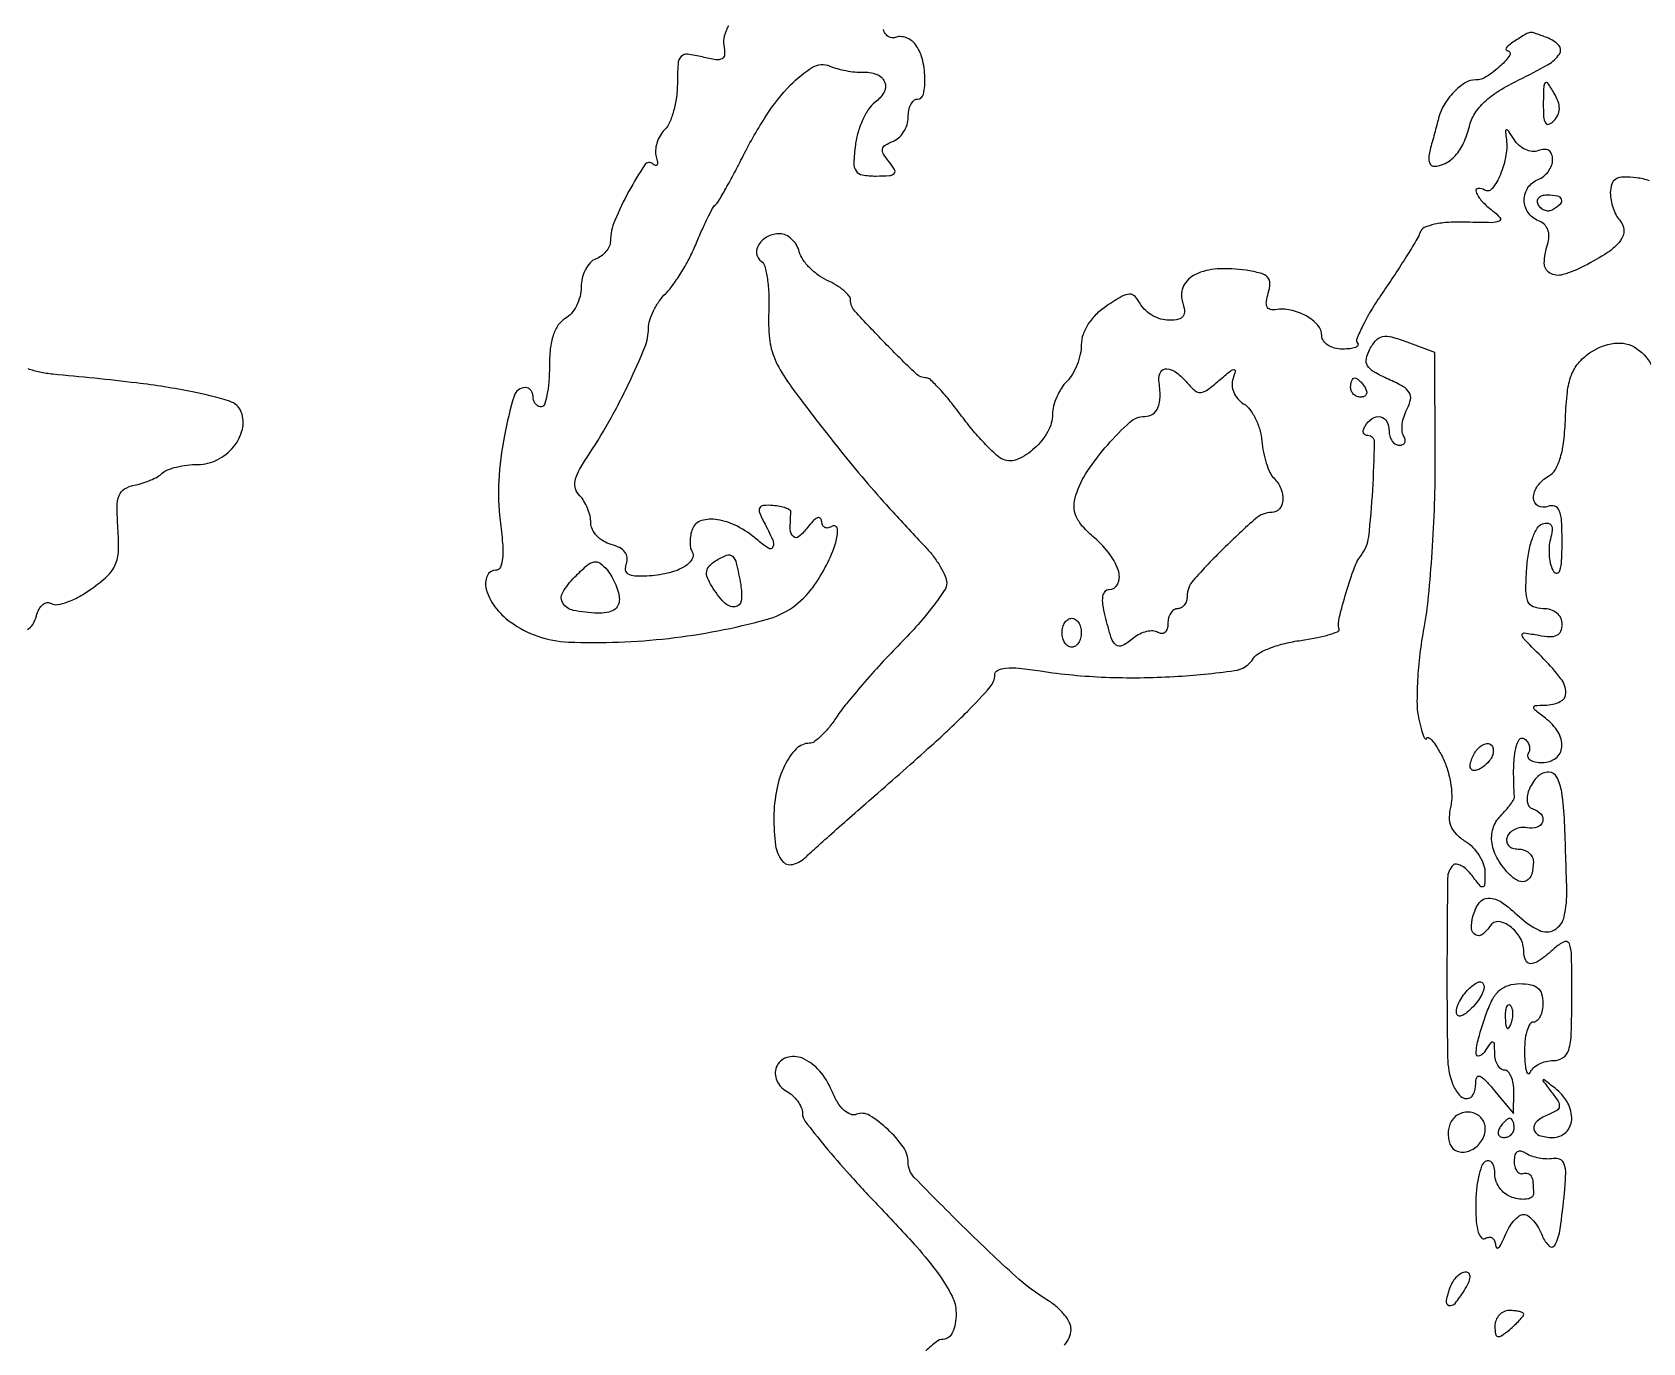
# Model space of a CAD drawing. Extents: x 0 to 4160, y 0 to 3120.
# Drawn here: x 3593.9 to 3761.4, y 1671.6 to 1808 of the extents above; entities that cross this region are included whole.
import ezdxf

# ---------------------------------------------------------------- set-up
doc = ezdxf.new("R2010")
doc.units = 0

msp = doc.modelspace()

# ---------------------------------------------------------------- linework, layer by layer
for points in [[(4159.499279, 606.274193, 0.000001), (4159.667734, 974.478125, 0.000057), (4159.806661, 1380.08378, 0.000034), (4159.883999, 1862.25), (4160, 3120), (3296.563358, 3120), (2433.126717, 3120)], [(757.647081, 3119.740147, 0.000002), (520.492565, 3119.487217, 0.4139)], [(1964.75, 0.149832, 0.000016), (2717.930904, 0.232101, 0.000028), (3351.473438, 0.357111)], [(3666.318015, 1808.624225, 0.060902), (3665.868208, 1807.546573, 0.117147), (3665.830504, 1806.616748, -0.052879), (3665.914843, 1805.650264, -0.26819), (3665.646329, 1805.205009, -0.168204), (3665.00564, 1805.094504, -0.020856), (3663.598986, 1805.3858, 0.031957), (3662.064491, 1805.668224, 0.239397), (3661.391161, 1805.421043, 0.173067), (3661.06593, 1804.665066, 0.015886), (3661, 1802.590481, -0.034576), (3660.901861, 1801.17301, -0.033339), (3660.609208, 1799.764804, -0.035179), (3660.181268, 1798.562258, -0.093567), (3659.669643, 1797.8125, 0.066289), (3659.195616, 1797.192834, 0.055999), (3658.867336, 1796.434933, 0.058304), (3658.725984, 1795.659864, 0.092158), (3658.806548, 1794.991071, -0.031393), (3658.936837, 1794.460766, -0.159124), (3658.895669, 1794.163148, -0.387657), (3658.727299, 1794.096269, -0.097836), (3658.453784, 1794.266454, 0.462801), (3657.622574, 1794.170228, 0.021608), (3655.958168, 1791.427505, 0.027316), (3654.493189, 1788.376155, 0.091886), (3654.033931, 1786.218615, -0.101742), (3653.909584, 1785.685768, -0.064682), (3653.569342, 1785.144554, -0.061121), (3653.076044, 1784.677298, -0.067551), (3652.5, 1784.361626, 0.117691), (3651.926023, 1783.968347, 0.065364), (3651.440625, 1783.266756, 0.059529), (3651.111722, 1782.381637, 0.059285), (3651, 1781.442701, -0.063403), (3650.877137, 1780.477698, -0.05383), (3650.514183, 1779.515854, -0.056226), (3649.979167, 1778.700531, -0.092143), (3649.346154, 1778.173841, 0.11513), (3648.615517, 1777.507432, 0.071517), (3648.098666, 1776.462387, 0.053309), (3647.790228, 1775.015197, 0.025873), (3647.692308, 1773.124151, -0.019322), (3647.631197, 1771.543349, -0.031281), (3647.44375, 1770.211469, -0.03273), (3647.175728, 1769.234679, -0.319655), (3646.846154, 1769, -0.117434), (3646.523407, 1769.076863, -0.100573), (3646.248558, 1769.29375, -0.092768), (3646.064034, 1769.618092, -0.083253), (3646, 1770, 0.076627), (3645.941105, 1770.382042, 0.089629), (3645.77038, 1770.70625, 0.10076), (3645.516423, 1770.922984, 0.127088), (3645.218315, 1771, 0.330851), (3644.022712, 1770.111623, 0.02588), (3643.015442, 1766.01311, 0.032107), (3642.424072, 1761.308696, 0.048223), (3642.570849, 1757.177449, -0.012617), (3642.824161, 1754.811333, -0.041671), (3642.821225, 1753.244533, -0.076669), (3642.594743, 1752.311803, -0.303744), (3642.128831, 1752, 0.30022), (3641.21845, 1751.399222, 0.17018), (3641.12639, 1750.027928, 0.09444), (3642.029027, 1748.198804, 0.073721), (3643.612146, 1746.642427, 0.148367), (3649.673929, 1744.531385, 0.038676), (3660.097305, 1744.914921, 0.037977), (3670.246305, 1746.866869, 0.172923), (3675.105263, 1750.251218, 0.036048), (3676.49822, 1752.533997, 0.042235), (3677.465612, 1754.878082, 0.094201), (3677.635235, 1756.295122, 0.56451), (3677.107134, 1756.566212, -0.089781), (3676.684486, 1756.400095, -0.168552), (3676.325221, 1756.450194, -0.176787), (3676.085541, 1756.708342, -0.09992), (3676, 1757.132113, 0.234646), (3675.859864, 1757.414284, 0.27912), (3675.568717, 1757.444822, 0.092228), (3675.097781, 1757.105896, 0.028879), (3674.531803, 1756.44113, -0.053031), (3673.64046, 1755.491072, -0.38245), (3673.063958, 1755.502179, -0.205667), (3672.739369, 1756.23833, -0.025032), (3672.812382, 1758.042408, 0.283132), (3672.703582, 1758.26128, 0.051909), (3672.279384, 1758.468252, 0.042209), (3671.665874, 1758.6353, 0.026577), (3670.928799, 1758.73041, 0.034988), (3669.940161, 1758.735589, 0.258452), (3669.557435, 1758.48998, 0.223146), (3669.530472, 1758.003075, 0.026911), (3669.997997, 1757.003743, -0.01594), (3670.909509, 1755.161747, -0.20832), (3670.922092, 1754.416205, -0.47128), (3670.470215, 1754.278357, -0.03213), (3669.25, 1755.203984, 0.058455), (3667.242712, 1756.566745, 0.079502), (3665.168884, 1757.256246, 0.11132), (3663.495182, 1757.156682, 0.234999), (3662.561338, 1756.29925, 0.044598), (3662.382516, 1755.670925, 0.041858), (3662.31293, 1755.007244, 0.04467), (3662.354116, 1754.406762, 0.099278), (3662.513068, 1753.978856, -0.289572), (3662.504383, 1753.123412, -0.123627), (3661.631648, 1752.308886, -0.072195), (3659.971081, 1751.68239, -0.040394), (3657.82779, 1751.389349, -0.027082), (3656.575361, 1751.388113, -0.1241), (3655.8863, 1751.601341, -0.236337), (3655.618771, 1752.028435, -0.115979), (3655.70767, 1752.680584, 0.122523), (3655.786133, 1753.317485, 0.137794), (3655.549165, 1753.885688, 0.107077), (3654.986793, 1754.348394, 0.054894), (3654.129881, 1754.676286, -0.069468), (3653.315768, 1755.015214, -0.069477), (3652.625652, 1755.56414, -0.075544), (3652.159882, 1756.231515, -0.115136), (3652, 1756.916631, 0.057501), (3651.915924, 1757.645287, 0.038911), (3651.662583, 1758.442927, 0.03909), (3651.291282, 1759.18588, 0.061025), (3650.851347, 1759.748653, -0.116806), (3650.416595, 1760.453253, -0.126247), (3650.360956, 1761.257009, -0.078692), (3650.721362, 1762.278746, -0.02347), (3651.578503, 1763.698653, 0.01937), (3653.872398, 1767.429186, 0.016935), (3655.982204, 1771.494652, 0.014695), (3657.613722, 1775.193242, 0.096815), (3658, 1777.169478, -0.076754), (3658.128227, 1777.999871, -0.038287), (3658.526662, 1778.988947, -0.036859), (3659.106742, 1779.971831, -0.044666), (3659.792893, 1780.792893, 0.04164), (3660.579492, 1781.722681, 0.018123), (3661.470472, 1783.074649, 0.017786), (3662.318674, 1784.587896, 0.022617), (3662.986119, 1786.042893, -0.008425), (3663.564061, 1787.403367, -0.01087), (3664.142619, 1788.63135, -0.008802), (3664.663881, 1789.633477, -0.088658), (3664.956716, 1790, 0.079374), (3665.277533, 1790.386706, 0.004746), (3666.038796, 1791.702112, 0.007031), (3666.912202, 1793.296781, 0.005126), (3667.839598, 1795.092298, -0.027169), (3670.266349, 1799.322498, -0.048127), (3672.765698, 1802.468564, -0.064574), (3675.064375, 1804.305877, -0.241467), (3676.853019, 1804.433941, 0.033525), (3677.609368, 1804.170332, 0.020905), (3678.524478, 1803.959407, 0.020951), (3679.448318, 1803.826544, 0.035342), (3680.23031, 1803.802852, -0.095692), (3681.72382, 1803.576462, -0.210437), (3682.547016, 1802.800203, -0.229751), (3682.491475, 1801.727896, -0.109436), (3681.556629, 1800.665066, 0.08818), (3680.89665, 1799.975559, 0.038523), (3680.275665, 1798.866967, 0.03657), (3679.781824, 1797.556921, 0.040396), (3679.503999, 1796.231601, 0.020593), (3679.344926, 1794.358171, 0.159841), (3679.578899, 1793.524047, 0.209474), (3680.226035, 1793.111672, 0.038612), (3681.669953, 1793, 0.01613), (3683.068325, 1793.045124, 0.195763), (3683.541927, 1793.274573, 0.330102), (3683.581059, 1793.683831, 0.037611), (3683.009821, 1794.488167, -0.034203), (3682.432755, 1795.289103, -0.1854), (3682.333767, 1795.805677, -0.213606), (3682.609902, 1796.210867, -0.046359), (3683.387376, 1796.595156, 0.092029), (3684.0039, 1796.973105, 0.066741), (3684.526292, 1797.588271, 0.065116), (3684.879444, 1798.337069, 0.077817), (3685, 1799.106989, -0.047572), (3685.069088, 1799.831482, -0.067562), (3685.275494, 1800.443928, -0.087728), (3685.579673, 1800.856773, -0.192527), (3685.937851, 1801, 0.354935), (3686.587235, 1801.527422, 0.059957), (3686.736146, 1803.23934, 0.054187), (3686.453965, 1805.223447, 0.099253), (3685.749967, 1806.690559, 0.078045), (3685.316522, 1807.110658, 0.070776), (3684.760939, 1807.394746, 0.07386), (3684.172097, 1807.504274, 0.101057), (3683.641545, 1807.415942, -0.166645), (3683.161609, 1807.398584, -0.141944), (3682.734803, 1807.675844, -0.101836), (3682.422619, 1808.234327, -0.057954)], [(3762.071299, 1792.499028, 0.058718), (3760.731595, 1792.816422, 0.031259), (3759.368458, 1792.888499, 0.127296), (3758.573503, 1792.674553, 0.184441), (3758.145955, 1792.156402, 0.081455), (3758, 1791.266422, 0.044899), (3758.070628, 1790.4815, 0.036918), (3758.281518, 1789.666744, 0.038327), (3758.590759, 1788.942799, 0.076418), (3758.958359, 1788.441641, -0.19146), (3759.406738, 1787.401645, -0.171455), (3759.045698, 1786.278011, -0.085932), (3757.710034, 1785.036575, -0.026), (3755.306751, 1783.643199, -0.045433), (3753.069137, 1782.742644, -0.208221), (3751.710426, 1782.904755, -0.273328), (3751.136637, 1783.935757, -0.070506), (3751.465254, 1785.890524, 0.065549), (3751.612204, 1786.714816, 0.102591), (3751.498579, 1787.423606, 0.11438), (3751.12773, 1787.976051, 0.096656), (3750.529801, 1788.350191, -0.151119), (3749.457728, 1789.193239, -0.150497), (3749.046653, 1790.495785, -0.151584), (3749.440497, 1791.796908, -0.153587), (3750.5, 1792.638374, 0.079495), (3751.073416, 1792.970557, 0.065415), (3751.559375, 1793.485519, 0.066638), (3751.887944, 1794.097527, 0.09015), (3752, 1794.713978, 0.090227), (3751.895959, 1795.285831, 0.162833), (3751.59865, 1795.651412, 0.1548), (3751.128611, 1795.775464, 0.079487), (3750.526447, 1795.648522, -0.116597), (3749.884147, 1795.561765, -0.081985), (3749.176918, 1795.751031, -0.075325), (3748.513951, 1796.181097, -0.073463), (3748.001549, 1796.791533, 0.008394), (3747.459787, 1797.639678, 0.18704), (3747.225673, 1797.805323, 0.508074), (3747.097577, 1797.698691, 0.020668), (3747.171152, 1797, -0.079927), (3747.146832, 1795.167177, -0.054383), (3746.566498, 1793.159899, -0.065221), (3745.725538, 1791.692347, -0.386069), (3744.928004, 1791.544496, 0.162478), (3744.251255, 1791.703976, 0.496897), (3744.040251, 1791.365742, 0.095758), (3744.641839, 1790.396511, 0.043655), (3745.75, 1789.390503, -0.04992), (3746.518431, 1788.67518, -0.506864), (3746.438575, 1788.312681, -0.106577), (3745.644875, 1788.149004, -0.005698), (3743.057163, 1788.201751, 0.022073), (3741.225078, 1788.179103, 0.039194), (3739.730017, 1787.976267, 0.048557), (3738.656906, 1787.632244, 0.213606), (3738.218053, 1787.154158, -0.05254), (3737.895614, 1786.444993, -0.005523), (3736.953302, 1784.882785, -0.006789), (3735.781878, 1783.04465, -0.005395), (3734.468988, 1781.091236, 0.013415), (3733.227869, 1779.179069, 0.021208), (3732.279847, 1777.470136, 0.016618), (3731.634798, 1776.066734, 0.304686), (3731.724765, 1775.608568, -0.341297), (3731.754071, 1775.380143, -0.168629), (3731.518108, 1775.178767, -0.066628), (3730.957807, 1775.042066, -0.026567), (3730.166667, 1775, -0.062436), (3729.338217, 1775.103854, -0.080667), (3728.636458, 1775.409197, -0.098047), (3728.166807, 1775.861748, -0.153301), (3728, 1776.393011, 0.184807), (3727.584637, 1777.478404, 0.08285), (3726.372595, 1778.447544, 0.074609), (3724.756592, 1779.056232, 0.094157), (3723.162308, 1779.093745, -0.114073), (3722.621847, 1779.127801, -0.224972), (3722.309112, 1779.40918, -0.137987), (3722.241712, 1779.962054, -0.038619), (3722.442276, 1780.818128, 0.069474), (3722.613421, 1781.823545, 0.202859), (3722.363903, 1782.466091, 0.137474), (3721.635351, 1782.889905, 0.026983), (3720.135901, 1783.193362, 0.049292), (3717.139862, 1783.334953, 0.099404), (3714.858193, 1782.753716, 0.161696), (3713.634955, 1781.571819, 0.199927), (3713.497928, 1780.006529, -0.044093), (3713.720627, 1779.006895, -0.185541), (3713.57952, 1778.419708, -0.195155), (3713.088252, 1778.096028, -0.049319), (3712.117078, 1778, -0.071205), (3711.278124, 1778.120085, -0.055339), (3710.426149, 1778.47519, -0.056335), (3709.6897, 1778.998752, -0.082692), (3709.194089, 1779.617666, 0.055209), (3708.587698, 1780.466144, 0.221617), (3708.016263, 1780.710303, 0.124055), (3707.240177, 1780.487776, 0.013489), (3705.644398, 1779.502657, 0.048373), (3704.565944, 1778.636405, 0.054692), (3703.72298, 1777.611166, 0.059704), (3703.182668, 1776.519511, 0.085289), (3703, 1775.456419, -0.055063), (3702.890008, 1774.460664, -0.038699), (3702.559375, 1773.381841, -0.039129), (3702.074616, 1772.385861, -0.06364), (3701.5, 1771.642857, 0.05437), (3700.925736, 1770.927998, 0.038624), (3700.440625, 1770.020528, 0.039126), (3700.109085, 1769.069692, 0.064411), (3700, 1768.226416, -0.130126), (3699.524211, 1766.42919, -0.076992), (3698.135726, 1764.681207, -0.082344), (3696.395469, 1763.537262, -0.202142), (3694.894618, 1763.509803, -0.090636), (3694.179933, 1763.959263, -0.016102), (3693.045507, 1765.068945, -0.01695), (3691.786744, 1766.474594, -0.014559), (3690.558173, 1768.033913, 0.01074), (3689.379602, 1769.553498, 0.015692), (3688.272481, 1770.834962, 0.011086), (3687.311777, 1771.833498, 0.198168), (3686.908173, 1772, -0.194325), (3685.776495, 1772.457086, -0.007743), (3682.561764, 1775.657817, -0.007907), (3679.453791, 1778.95227, -0.18726), (3679, 1780.121439, 0.178545), (3678.842268, 1780.549073, 0.041795), (3678.290522, 1781.095465, 0.037952), (3677.509399, 1781.654428, 0.029438), (3676.584754, 1782.143337, -0.050162), (3675.624324, 1782.703191, -0.04244), (3674.734716, 1783.472229, -0.044388), (3674.040846, 1784.322571, -0.085185), (3673.678374, 1785.121898, 0.07177), (3673.375666, 1785.839724, 0.070323), (3672.88072, 1786.448308, 0.075728), (3672.27595, 1786.858892, 0.111778), (3671.652637, 1787, 0.116031), (3670.403676, 1786.706208, 0.129714), (3669.47612, 1785.892604, 0.179171), (3669.239989, 1784.920032, 0.223029), (3669.725028, 1784.138197, -0.187285), (3670.095102, 1783.624038, -0.026855), (3670.357306, 1782.329812, -0.027443), (3670.507029, 1780.694819, -0.020291), (3670.499526, 1778.878186, 0.036306), (3670.577156, 1776.093886, 0.075738), (3671.116078, 1773.997661, 0.053464), (3672.382405, 1771.731952, 0.011033), (3675.111485, 1768.055392, 0.003809), (3678.281285, 1764.03984, 0.008105), (3680.806517, 1760.993, 0.008286), (3683.393896, 1758.071605, 0.00417), (3686.75, 1754.467272, -0.026855), (3687.611145, 1753.453954, -0.028631), (3688.339063, 1752.374862, -0.029822), (3688.851813, 1751.381678, -0.104617), (3689, 1750.681195, -0.149097), (3688.755801, 1749.880474, -0.015148), (3687.583883, 1748.246954, -0.01789), (3686.025533, 1746.352611, -0.013337), (3684.179177, 1744.374016, 0.008226), (3682.201944, 1742.298121, 0.007679), (3680.247429, 1740.110814, 0.007677), (3678.571393, 1738.115044, 0.025792), (3677.564167, 1736.738276, -0.024258), (3676.802111, 1735.689898, -0.030724), (3675.996003, 1734.804369, -0.031783), (3675.253334, 1734.16945, -0.162353), (3674.745233, 1734, 0.201358), (3673.360255, 1733.418677, 0.081725), (3672.160106, 1731.712102, 0.063871), (3671.326856, 1729.216496, 0.046807), (3671.031803, 1726.309017, 0.033759), (3671.207624, 1723.37746, 0.139364), (3671.89955, 1721.760505, 0.295087), (3672.988541, 1721.404906, 0.128233), (3674.374505, 1722.186242, -0.009135), (3675.211208, 1722.965935, -0.001203), (3677.01991, 1724.582834, -0.001397), (3679.175006, 1726.489323, -0.00117), (3681.471527, 1728.5, 0.004024), (3687.426906, 1733.774458, 0.013964), (3691.152925, 1737.321608, 0.015396), (3693.531323, 1739.868146, 0.182094), (3694, 1741.112386, -0.286515), (3694.294444, 1741.584042, -0.092198), (3695.124785, 1741.814527, -0.046668), (3696.553747, 1741.805407, -0.013415), (3698.75, 1741.526136, 0.028615), (3705.507771, 1740.874751, 0.024521), (3712.656214, 1740.947324, 0.018663), (3718.919761, 1741.553682, 0.22451), (3720.900257, 1742.838612, -0.132214), (3721.477973, 1743.38149, -0.032253), (3722.678375, 1743.92757, -0.030817), (3724.184021, 1744.394698, -0.026478), (3725.813869, 1744.70186, 0.014417), (3727.377832, 1744.957726, 0.023974), (3728.675138, 1745.273735, 0.020925), (3729.644241, 1745.60429, 0.363149), (3729.793951, 1745.876034, -0.109303), (3729.823226, 1747.065194, -0.012168), (3730.542665, 1749.698614, -0.013791), (3731.396109, 1752.286071, -0.079136), (3732.09147, 1753.546533, 0.13769), (3732.876466, 1755.46492, 0.014496), (3733.295515, 1760.339289, 0.010015), (3733.478204, 1765.309559, 0.419116), (3732.799204, 1766, -0.132755), (3732.500637, 1766.080695, -0.190282), (3732.332952, 1766.29375, -0.143219), (3732.330939, 1766.617247, -0.068932), (3732.5, 1767, -0.106457), (3733.253571, 1767.783876, -0.200209), (3734.100276, 1767.953572, -0.222397), (3734.752589, 1767.47288, -0.125162), (3735, 1766.5, 0.06887), (3735.079345, 1765.926682, 0.085131), (3735.311086, 1765.440625, 0.099915), (3735.655173, 1765.115626, 0.140337), (3736.059017, 1765, 0.105925), (3736.415311, 1765.076338, 0.180623), (3736.629152, 1765.287679, 0.163654), (3736.664049, 1765.605238, 0.084852), (3736.512773, 1765.979333, -0.120841), (3736.349431, 1766.483938, -0.050594), (3736.36997, 1767.202886, -0.046093), (3736.55065, 1768.004152, -0.044402), (3736.876578, 1768.769384, 0.073845), (3737.228745, 1769.752499, 0.191531), (3737.095001, 1770.479525, 0.124521), (3736.426017, 1771.118713, 0.02454), (3734.930644, 1771.870406, -0.024282), (3733.424554, 1772.626514, -0.126526), (3732.760181, 1773.265011, -0.192827), (3732.632883, 1773.995364, -0.070864), (3732.998417, 1774.997041, -0.060008), (3733.641676, 1775.914921, -0.16286), (3734.323562, 1776.302421, -0.115784), (3735.257044, 1776.268185, -0.023435), (3736.845157, 1775.752345), (3739.709123, 1774.671319), (3739.761112, 1763.607807, -0.009595), (3739.692803, 1758.893988, -0.00794), (3739.444025, 1753.87832, -0.008033), (3739.068851, 1749.285524, -0.021263), (3738.608662, 1746.022147, 0.016228), (3738.197572, 1743.305051, 0.015661), (3737.957652, 1740.534631, 0.015792), (3737.900099, 1738.084335, 0.053719), (3738.083797, 1736.5, 0.010225), (3738.35405, 1735.410822, 0.029656), (3738.60031, 1734.675, 0.132706), (3738.769335, 1734.450859, 0.581815), (3738.887846, 1734.5, -0.491104), (3739.072946, 1734.609437, -0.119439), (3739.412664, 1734.368537, -0.042258), (3739.918853, 1733.676848, -0.016641), (3740.499666, 1732.648212, -0.043015), (3741.025917, 1731.385097, -0.034144), (3741.378146, 1729.949007, -0.035212), (3741.519862, 1728.562618, -0.069455), (3741.401625, 1727.464066, 0.057217), (3741.248156, 1726.304576, 0.102813), (3741.426437, 1725.365542, 0.101213), (3741.96701, 1724.565587, 0.054188), (3742.90812, 1723.825307, -0.06234), (3743.705914, 1723.176504, -0.051944), (3744.376168, 1722.312385, -0.054051), (3744.826753, 1721.374635, -0.089173), (3744.968197, 1720.509453, -0.010013), (3744.923793, 1719.271414, -0.340796), (3744.743268, 1719.062563, -0.279741), (3744.45838, 1719.164758, -0.007843), (3743.61932, 1720.234456, 0.040241), (3743.067374, 1720.851334, 0.064411), (3742.497869, 1721.268149, 0.090823), (3741.999956, 1721.434267, 0.235796), (3741.651123, 1721.31779, 0.195835), (3741.080135, 1719.96207, 0.002476), (3741.014488, 1710.439402, 0.004437), (3741.077732, 1701.317414, 0.087875), (3741.606989, 1698.581787, 0.080615), (3742.277485, 1697.430289, 0.227492), (3743.099896, 1697.047871, 0.291449), (3743.755773, 1697.476928, 0.106476), (3744, 1698.610784, -0.092216), (3744.11589, 1699.233808, -0.413188), (3744.421647, 1699.370104, -0.115769), (3744.965835, 1699.001918, -0.012716), (3745.966731, 1697.860784), (3747.933461, 1695.5), (3747.966731, 1697.75, 0.042534), (3747.906131, 1698.61142, 0.062722), (3747.696477, 1699.339062, 0.082926), (3747.379784, 1699.831755, 0.211585), (3747, 1700, -0.169824), (3746.617251, 1700.13386, -0.09332), (3746.289252, 1700.514062, -0.074289), (3746.064679, 1701.080571, -0.055145), (3745.984687, 1701.75, 0.011938), (3745.952739, 1702.728916, 0.327416), (3745.798096, 1702.916542, 0.309569), (3745.563444, 1702.830411, 0.011213), (3745, 1702, -0.149949), (3744.390316, 1701.487114, -0.54562), (3744.053622, 1701.7161, -0.062625), (3744.294167, 1703.302491, -0.014966), (3745.097825, 1705.850777, -0.035972), (3745.749644, 1707.361452, -0.089953), (3746.482264, 1708.308, -0.110564), (3747.398597, 1708.82352, -0.073186), (3748.597825, 1709, -0.048886), (3749.719215, 1708.890097, -0.125377), (3750.449728, 1708.541855, -0.145372), (3750.860607, 1707.925244, -0.074905), (3751, 1707, -0.048028), (3750.926307, 1706.234582, -0.068025), (3750.70625, 1705.5875, -0.088204), (3750.381882, 1705.151477, -0.191087), (3750, 1705, 0.271579), (3749.62058, 1704.777505, 0.058543), (3749.316941, 1704.045312, 0.046006), (3749.121289, 1702.995253, 0.029146), (3749.078947, 1701.75, 0.014897), (3749.142435, 1700.577168, 0.050023), (3749.282867, 1699.821875, 0.273033), (3749.467986, 1699.648055, 0.367332), (3749.662281, 1699.75, -0.113869), (3749.996792, 1700.228318, -0.064373), (3750.581524, 1700.632812, -0.059088), (3751.312853, 1700.90689, -0.060204), (3752.083333, 1701, 0.150247), (3753.092256, 1701.310178, 0.175224), (3753.677999, 1702.118042, 0.062808), (3753.943359, 1703.816715, 0.007378), (3754, 1707.654988, 0.003759), (3753.967852, 1711.930782, 0.084097), (3753.743473, 1713.144291, 0.443994), (3753.214197, 1713.358436, 0.071203), (3752.171259, 1712.654988, -0.023754), (3750.68531, 1711.433405, -0.139216), (3749.750193, 1711.077238, -0.3219), (3749.204192, 1711.401263, -0.103456), (3749, 1712.377555, 0.133026), (3748.627198, 1713.75399, 0.096745), (3747.573885, 1714.950371, 0.131044), (3746.378572, 1715.449294, 0.296245), (3745.530011, 1715.048558, -0.083475), (3744.730013, 1714.136684, -0.300005), (3743.99693, 1714.062263, -0.2676), (3743.574416, 1714.727141, -0.074871), (3743.710251, 1716, -0.093071), (3744.375497, 1717.408007, -0.241981), (3745.346714, 1717.900094, -0.152587), (3746.683438, 1717.473817, -0.035677), (3748.530092, 1715.97173, 0.075167), (3750.59172, 1714.548737, 0.247345), (3752.191693, 1714.598146, 0.214328), (3753.217196, 1715.996702, 0.059277), (3753.473558, 1718.774853, 0.003258), (3753.242325, 1725.797689, 0.028028), (3752.94318, 1728.921498, 0.077856), (3752.449774, 1730.478351, 0.28444), (3751.606989, 1731, 0.192356), (3750.471841, 1730.546516, 0.100143), (3749.583298, 1729.278006, 0.122576), (3749.35655, 1727.936807, 0.301844), (3749.942771, 1727.185743, -0.130796), (3750.794706, 1726.625307, -0.260147), (3750.96545, 1725.861053, -0.245797), (3750.400644, 1725.280031, -0.124167), (3749.353744, 1725.206163, 0.074595), (3748.691828, 1725.224512, 0.077424), (3748.062684, 1725.046498, 0.084385), (3747.562122, 1724.705036, 0.117385), (3747.27041, 1724.25, 0.125414), (3747.228988, 1723.774246, 0.145885), (3747.426829, 1723.367188, 0.125976), (3747.844922, 1723.09444, 0.082033), (3748.416667, 1723, -0.082837), (3749.021366, 1722.899125, -0.092589), (3749.534896, 1722.608333, -0.100605), (3749.878283, 1722.175231, -0.118001), (3750, 1721.666667, -0.069884), (3749.821996, 1720.399324, -0.196929), (3749.278424, 1719.710339, -0.235679), (3748.488712, 1719.669998, -0.095287), (3747.574998, 1720.297619, -0.060218), (3746.307444, 1721.935467, -0.094617), (3745.699644, 1723.602248, -0.11457), (3745.803295, 1725.143612, -0.123144), (3746.578204, 1726.435347, 0.017704), (3747.147388, 1727.046333, 0.022915), (3747.622303, 1727.647303, 0.021557), (3747.965574, 1728.171436, 0.151978), (3748.035714, 1728.464286, -0.017043), (3747.947967, 1731.164403, -0.039953), (3748.112139, 1733.175319, -0.073146), (3748.480115, 1734.334619, -0.443872), (3749.016312, 1734.489919, -0.090427), (3749.360589, 1734.179369, -0.095498), (3749.565079, 1733.77286, -0.099685), (3749.598899, 1733.334197, -0.108373), (3749.457295, 1732.930902, 0.221933), (3749.416021, 1732.5791, 0.17435), (3749.655805, 1732.273452, 0.096188), (3750.192004, 1732.066371, 0.044221), (3750.940983, 1732, 0.161674), (3752.335458, 1732.463004, 0.219079), (3752.961366, 1733.613355, 0.158322), (3752.569612, 1735.166514, 0.090339), (3751.25, 1736.607954, -0.006842), (3750.177925, 1737.445142, -0.215958), (3750.030365, 1737.736541, -0.403678), (3750.191738, 1737.91906, -0.015166), (3751.190983, 1737.968197, 0.102629), (3752.800819, 1738.33385, 0.299865), (3753.377505, 1739.253192, 0.157863), (3752.866951, 1740.717102, 0.034185), (3751.083435, 1742.762719, -0.002953), (3749.106402, 1744.763246, -0.1437), (3748.845725, 1745.254163, -0.515906), (3749.052779, 1745.476468, -0.014302), (3750.576343, 1745.230157, 0.035695), (3751.720465, 1745.095074, 0.123191), (3752.446837, 1745.241549, 0.183376), (3752.854293, 1745.666876, 0.100643), (3753, 1746.383423, 0.112472), (3752.853722, 1747.025484, 0.110215), (3752.443179, 1747.546298, 0.098392), (3751.806224, 1747.884043, 0.072979), (3751.016, 1748, -0.093297), (3749.990325, 1748.193064, -0.205777), (3749.433528, 1748.74168, -0.099626), (3749.22209, 1749.851161, -0.014146), (3749.31204, 1752.182013, -0.027203), (3749.518136, 1753.873352, -0.040941), (3749.896236, 1755.309187, -0.048526), (3750.387823, 1756.363494, -0.180878), (3750.947682, 1756.815894, -0.09662), (3751.520139, 1756.890216, -0.261482), (3751.852011, 1756.675127, -0.152699), (3751.947734, 1756.152592, -0.033488), (3751.77421, 1755.244579, 0.049161), (3751.635282, 1754.370003, 0.03937), (3751.653799, 1753.416001, 0.040722), (3751.814899, 1752.528187, 0.076108), (3752.107255, 1751.860698, 0.302299), (3752.458231, 1751.704417, 0.286935), (3752.752256, 1751.965996, 0.057823), (3752.931894, 1753.016539, 0.012582), (3752.984687, 1754.856989, 0.013014), (3752.934157, 1757.101197, 0.08158), (3752.694341, 1758.219006, 0.226485), (3752.221818, 1758.660272, 0.169639), (3751.5, 1758.638374, -0.217179), (3750.477777, 1758.701124, -0.283614), (3750.015416, 1759.491955, -0.151069), (3750.445148, 1760.773552, -0.109736), (3751.574377, 1761.781685, 0.135388), (3752.285704, 1762.484453, 0.059712), (3752.808558, 1763.710751, 0.042926), (3753.160151, 1765.46369, 0.019007), (3753.335135, 1767.819654, -0.018569), (3753.534315, 1770.533557, -0.06122), (3753.947329, 1772.276413, -0.08597), (3754.677188, 1773.532164, -0.065537), (3755.851625, 1774.608628, -0.120832), (3758.420806, 1775.606639, -0.181462), (3760.737684, 1775.0666, -0.150311), (3762.429017, 1772.993756, -0.077937)], [(3593.420359, 1745.843772, 0.140733), (3593.980224, 1746.363347, 0.071948), (3594.35615, 1747.253919, -0.059698), (3594.630241, 1747.950175, -0.099159), (3595.031323, 1748.434202, -0.137351), (3595.490394, 1748.632732, -0.17391), (3595.939516, 1748.537381, 0.186463), (3596.553271, 1748.422598, 0.041914), (3597.597359, 1748.708849, 0.037975), (3598.824099, 1749.267426, 0.028904), (3600.074878, 1750.053318, 0.032119), (3601.738305, 1751.406719, 0.102965), (3602.562447, 1752.565089, 0.095897), (3602.887005, 1754.003206, 0.025713), (3602.838369, 1756.35677, -0.016793), (3602.752322, 1758.590943, -0.091259), (3602.964901, 1759.778699, -0.166059), (3603.520367, 1760.454151, -0.094055), (3604.520316, 1760.837282, 0.031073), (3605.347934, 1761.040223, 0.025883), (3606.19753, 1761.354543, 0.026662), (3606.946704, 1761.725174, 0.061898), (3607.45, 1762.097065, -0.099089), (3608.001913, 1762.444989, -0.031635), (3608.933102, 1762.734763, -0.030161), (3610.036688, 1762.933458, -0.029467), (3611.164816, 1763, 0.11762), (3613.164088, 1763.476908, 0.103069), (3614.845774, 1764.819506, 0.110801), (3615.768739, 1766.632274, 0.155394), (3615.664016, 1768.433178, 0.230687), (3614.444975, 1769.57099, 0.024642), (3610.582934, 1770.549857, 0.020449), (3604.769279, 1771.476511, 0.006513), (3596.049464, 1772.387933, -0.029839), (3594.700383, 1772.592902, -0.038595), (3593.500076, 1772.947943, -0.042732)], [(3701.250447, 1671.417513, 0.178233), (3701.927803, 1673.018383, 0.127841), (3701.783504, 1673.706211, 0.051162), (3701.265751, 1674.525966, 0.046236), (3700.495964, 1675.339181, 0.043127), (3699.572625, 1676.018383, -0.046926), (3696.147699, 1678.577976, -0.010825), (3690.905295, 1683.533054, -0.005264), (3685.629052, 1688.851761, -0.195137), (3685, 1690.402203, 0.154808), (3684.496627, 1691.989036, 0.051301), (3682.872773, 1693.852233, 0.051053), (3680.976382, 1695.292082, 0.232506), (3679.635763, 1695.413723, -0.184287), (3678.99653, 1695.412495, -0.099262), (3678.319741, 1695.837222, -0.068955), (3677.655475, 1696.667473, -0.036115), (3677.061041, 1697.852635, 0.080878), (3675.764053, 1699.948726, 0.114183), (3673.99337, 1701.234096, 0.178026), (3672.363548, 1701.312661, 0.228927), (3671.284337, 1700.298587, 0.10193), (3671.172927, 1699.622212, 0.091648), (3671.329964, 1698.928733, 0.086361), (3671.737391, 1698.303833, 0.077788), (3672.345508, 1697.82652, -0.057356), (3672.978314, 1697.370161, -0.052124), (3673.513993, 1696.768277, -0.055523), (3673.879044, 1696.11898, -0.10065), (3674, 1695.524192, 0.166711), (3674.292363, 1694.671708, 0.006852), (3676.34304, 1692.10695, 0.011279), (3678.920104, 1689.11316, 0.007697), (3681.976306, 1685.823883, -0.008116), (3685.845472, 1681.652643, -0.026506), (3688.208089, 1678.722714, -0.040391), (3689.554461, 1676.501266, -0.114376), (3689.976306, 1674.75, -0.040428), (3689.894752, 1673.622335, -0.075266), (3689.621695, 1672.74969, -0.106871), (3689.188627, 1672.199043, -0.174599), (3688.636001, 1672, 0.166874), (3687.940433, 1671.761206, 0.027268), (3686.849616, 1670.812323, 0.02746)]]:
    msp.add_lwpolyline(points, format="xyb")
for points in [[(3748, 1807, 0.023743), (3747.476375, 1806.625221, 0.074819), (3747.18192, 1806.310881, 0.264328), (3747.165149, 1806.117608, 0.288062), (3747.321429, 1806.015313, -0.589509), (3747.548969, 1805.585429, -0.063874), (3746.622321, 1804.498785, -0.038749), (3745.124084, 1803.336793, -0.146589), (3744, 1803, 0.140088), (3742.903706, 1802.686696, 0.062056), (3741.72352, 1801.730993, 0.05811), (3740.716919, 1800.407071, 0.071919), (3740.128094, 1798.97619, -0.002589), (3739.950328, 1798.285706, -0.001318), (3739.720109, 1797.419568, -0.001309), (3739.477991, 1796.527569, -0.001961), (3739.261462, 1795.75, 0.044331), (3739.134875, 1795.080631, 0.07753), (3739.166636, 1794.518561, 0.118724), (3739.343643, 1794.149812, 0.230082), (3739.633369, 1794.015313, 0.112782), (3740.841656, 1794.313926, 0.093726), (3741.894941, 1795.120977, 0.076389), (3742.742035, 1796.420702, 0.046359), (3743.342229, 1798.158955, -0.080493), (3743.907647, 1799.494598, -0.064035), (3744.904282, 1800.704634, -0.050529), (3746.402481, 1801.850537, -0.025287), (3748.496201, 1802.998161, 0.015998), (3751.525346, 1804.58609, 0.117844), (3752.712343, 1805.690632, 0.352096), (3752.63089, 1806.589983, 0.109683), (3751.418213, 1807.393011, 0.008038), (3750.145927, 1807.857911, 0.112655), (3749.664889, 1807.910987, 0.108082), (3749.201627, 1807.75241, 0.007151)], [(3751.030409, 1800.55, 0.016922), (3751.063049, 1799.163235, 0.117828), (3751.256888, 1798.518253, 0.358555), (3751.602285, 1798.389929, 0.113627), (3752.103625, 1798.703625, 0.081552), (3752.545944, 1799.319734, 0.112876), (3752.703866, 1799.979007, 0.092968), (3752.569934, 1800.736085, 0.04153), (3752.134033, 1801.653625, 0.016776), (3751.507502, 1802.652801, 0.471567), (3751.239405, 1802.678588, 0.18983), (3751.069807, 1802.288592, 0.006175)], [(3750.510081, 1789.983688, 0.090427), (3750.820631, 1789.639411, 0.095498), (3751.22714, 1789.434921, 0.099685), (3751.665803, 1789.401101, 0.108373), (3752.069098, 1789.542705, 0.050477), (3752.838655, 1790.13314, 0.315493), (3752.933879, 1790.592818, 0.25701), (3752.519563, 1790.914842, 0.039415), (3751.440983, 1791, 0.067432), (3750.890269, 1790.925389, 0.140899), (3750.524436, 1790.701458, 0.190788), (3750.397824, 1790.36964, 0.136093)], [(3714.020938, 1771.474772, 0.04555), (3714.799505, 1770.693652, 0.195379), (3715.412909, 1770.497094, 0.141352), (3716.114141, 1770.758353, 0.020502), (3717.312948, 1771.724772, -0.006955), (3718.435591, 1772.681095, -0.1391), (3718.843437, 1772.860899, -0.524584), (3718.99467, 1772.696385, -0.031234), (3718.769345, 1771.928234, 0.104219), (3718.672322, 1771.240197, 0.08292), (3718.845928, 1770.508841, 0.077976), (3719.263224, 1769.834526, 0.075833), (3719.870524, 1769.312932, -0.092879), (3720.528085, 1768.708317, -0.046505), (3721.1197, 1767.741529, -0.043984), (3721.56299, 1766.592832, -0.049494), (3721.776578, 1765.428865, 0.028593), (3721.939796, 1764.268501, 0.028332), (3722.234646, 1763.130703, 0.02954), (3722.606985, 1762.168656, 0.089503), (3723.005834, 1761.594166, -0.095077), (3723.750154, 1760.496366, -0.116931), (3723.963182, 1759.280351, -0.164044), (3723.594039, 1758.368259, -0.218646), (3722.792163, 1758, 0.181448), (3721.141581, 1757.380619, 0.015581), (3717.782069, 1754.256308, 0.015484), (3714.62204, 1750.928419, 0.184183), (3714, 1749.297052, -0.075528), (3713.924714, 1748.801494, -0.089048), (3713.70625, 1748.381009, -0.100718), (3713.381359, 1748.099917, -0.128827), (3713, 1748, 0.153634), (3712.618621, 1747.879982, 0.097988), (3712.29375, 1747.542039, 0.080552), (3712.074545, 1747.037096, 0.062283), (3712, 1746.440983, -0.069674), (3711.923104, 1745.891842, -0.144341), (3711.693382, 1745.529427, -0.189995), (3711.352776, 1745.407549, -0.131168), (3710.956195, 1745.527073, 0.128519), (3710.447524, 1745.683275, 0.067469), (3709.784152, 1745.621781, 0.060118), (3709.07582, 1745.365416, 0.056402), (3708.432029, 1744.943589, -0.046479), (3707.285148, 1744.159246, -0.300984), (3706.620971, 1744.211007, -0.154285), (3706.11184, 1744.951784, -0.012522), (3705.472876, 1747.25205, -0.027216), (3705.244489, 1748.430146, -0.072195), (3705.25054, 1749.285762, -0.132188), (3705.477126, 1749.801352, -0.227266), (3705.891592, 1750, 0.288122), (3706.781058, 1750.55895, 0.1833), (3706.889689, 1751.817136, 0.091687), (3706.00267, 1753.610573, 0.054619), (3704.371863, 1755.35656, -0.031393), (3703.136505, 1756.561976, -0.08171), (3702.466327, 1757.603319, -0.104408), (3702.255014, 1758.641905, -0.075139), (3702.440963, 1759.81399, -0.069647), (3703.614346, 1762.265562, -0.033095), (3705.741437, 1765.054124, -0.029283), (3708.053034, 1767.407921, -0.186078), (3709.588894, 1768, 0.143364), (3710.43084, 1768.246476, 0.157276), (3710.970433, 1768.901296, 0.095194), (3711.187041, 1770.043527, 0.031692), (3711.074646, 1771.75, -0.167084), (3711.25374, 1772.624612, -0.290494), (3711.890025, 1772.949653, -0.14237), (3712.912914, 1772.545854, -0.054867)], [(3732.5, 1771, -0.082592), (3732.656512, 1770.6179, -0.161196), (3732.6254, 1770.29375, -0.182303), (3732.413961, 1770.078288, -0.108972), (3732.059017, 1770, -0.093332), (3731.654762, 1770.076123, -0.09642), (3731.311086, 1770.29375, -0.099167), (3731.081062, 1770.618444, -0.105053), (3731, 1771, -0.042167), (3731.032345, 1771.382849, -0.061769), (3731.129539, 1771.70625, -0.081139), (3731.272352, 1771.92554, -0.210953), (3731.440983, 1772, -0.151918), (3731.65171, 1771.934461, -0.038439), (3731.933975, 1771.70625, -0.035638), (3732.231006, 1771.382774, -0.029505)], [(3667.580871, 1750.527062, -0.075446), (3667.630168, 1748.814526, -0.36113), (3666.970557, 1748.19278, -0.225878), (3665.869557, 1748.634518, -0.046924), (3664.571443, 1750.337986, -0.044564), (3664.125927, 1751.218713, -0.133202), (3664.049524, 1751.883638, -0.152371), (3664.320861, 1752.441277, -0.064595), (3664.97104, 1752.974094, -0.043155), (3666.123157, 1753.561139, -0.292489), (3666.722947, 1753.449445, -0.149621), (3667.128569, 1752.741901, -0.01103)], [(3654.968197, 1748.966978, -0.12581), (3654.820066, 1748.333084, -0.132717), (3654.387552, 1747.862964, -0.101048), (3653.669499, 1747.591265, -0.051062), (3652.699502, 1747.534662, -0.035869), (3650.180028, 1747.826847, -0.206597), (3649.093033, 1748.561952, -0.283418), (3649.074851, 1749.673271, -0.060247), (3650.308741, 1751.275191, -0.017648), (3651.58608, 1752.486365, -0.129049), (3652.332519, 1752.862572, -0.216549), (3652.969998, 1752.722463, -0.061741), (3653.718197, 1752.002478, -0.041518), (3654.186924, 1751.314832, -0.03118), (3654.58789, 1750.491028, -0.03188), (3654.868794, 1749.66254, -0.060677)], [(3703, 1745.5, -0.064853), (3702.925306, 1744.926543, -0.082425), (3702.70625, 1744.440625, -0.098894), (3702.381354, 1744.115568, -0.148195), (3702, 1744, -0.148195), (3701.618646, 1744.115568, -0.098894), (3701.29375, 1744.440625, -0.082425), (3701.074694, 1744.926543, -0.064853), (3701, 1745.5, -0.064853), (3701.074694, 1746.073457, -0.082425), (3701.29375, 1746.559375, -0.098894), (3701.618646, 1746.884432, -0.148195), (3702, 1747, -0.148195), (3702.381354, 1746.884432, -0.098894), (3702.70625, 1746.559375, -0.082425), (3702.925306, 1746.073457, -0.064853)], [(3745.770833, 1732.8125, -0.068669), (3745.531882, 1732.328838, -0.047422), (3745.142248, 1731.857485, -0.047417), (3744.670725, 1731.467931, -0.068602), (3744.18682, 1731.22894, -0.108271), (3743.74444, 1731.181849, -0.257062), (3743.482386, 1731.366128, -0.161356), (3743.426249, 1731.780247, -0.045328), (3743.606309, 1732.41644, -0.096137), (3744.266086, 1733.473274, -0.16139), (3745.175124, 1733.971061, -0.352314), (3745.738788, 1733.665692, -0.181604)], [(3743.580357, 1706.4375, -0.032616), (3742.966012, 1705.898473, -0.092214), (3742.459549, 1705.640524, -0.229744), (3742.143698, 1705.692951, -0.243302), (3742, 1705.970778, -0.129782), (3742.313605, 1707.158624, -0.062636), (3743.261816, 1708.428579, -0.090994), (3744.257942, 1709.144012, -0.439891), (3744.830357, 1708.910407, -0.158046), (3744.848894, 1708.458455, -0.048917), (3744.599442, 1707.815814, -0.043421), (3744.160837, 1707.10809, -0.035966)], [(3747.078947, 1705.416667, 0.018894), (3747.137993, 1704.670344, 0.168741), (3747.279315, 1704.37858, 0.470617), (3747.461564, 1704.395823, 0.054073), (3747.683114, 1704.8125, 0.051402), (3747.839148, 1705.359369, 0.05415), (3747.876576, 1705.916927, 0.060344), (3747.797407, 1706.402231, 0.126455), (3747.604167, 1706.729167, 0.296942), (3747.385309, 1706.77538, 0.208169), (3747.200665, 1706.592839, 0.077125), (3747.089945, 1706.112848, 0.028489)], [(3751.862624, 1697.761833, -0.023412), (3752.561992, 1696.778167, -0.170863), (3752.693436, 1696.223744, -0.233127), (3752.430399, 1695.807663, -0.045675), (3751.612624, 1695.404844, 0.076742), (3750.376551, 1694.697788, 0.270774), (3750.059085, 1693.877236, 0.280351), (3750.618752, 1693.221311, 0.079605), (3752, 1693, 0.188526), (3753.370972, 1693.535978, 0.196659), (3753.984169, 1694.848424, 0.141468), (3753.57268, 1696.587398, 0.098392), (3752.25, 1698.127555, 0.001578), (3751.1224, 1699.006145, 0.369399), (3751.000166, 1699.000157, 0.385727), (3750.990889, 1698.881237, 0.001612)], [(3741.316046, 1694.38122, 0.059615), (3741.173131, 1693.81519, 0.045982), (3741.149985, 1693.178386, 0.04714), (3741.241786, 1692.570075, 0.077551), (3741.443412, 1692.091561, 0.223012), (3742.349035, 1691.500321, 0.155974), (3743.569487, 1691.709718, 0.128168), (3744.614905, 1692.653442, 0.146416), (3745, 1693.940322, 0.19202), (3744.552007, 1695.063837, 0.174963), (3743.432853, 1695.626055, 0.162881), (3742.150041, 1695.360922, 0.171052)], [(3746.5, 1694, 0.082592), (3746.343488, 1693.6179, 0.161196), (3746.3746, 1693.29375, 0.182303), (3746.586039, 1693.078288, 0.108972), (3746.940983, 1693, 0.093332), (3747.345238, 1693.076123, 0.09642), (3747.688914, 1693.29375, 0.099167), (3747.918938, 1693.618444, 0.105053), (3748, 1694, 0.042167), (3747.967655, 1694.382849, 0.061769), (3747.870461, 1694.70625, 0.081139), (3747.727648, 1694.92554, 0.210953), (3747.559017, 1695, 0.151918), (3747.34829, 1694.934461, 0.038439), (3747.066025, 1694.70625, 0.035638), (3746.768994, 1694.382774, 0.029505)], [(3748, 1690.559017, 0.05711), (3748.066267, 1689.980735, 0.093804), (3748.264375, 1689.531399, 0.131107), (3748.557968, 1689.280191, 0.181447), (3748.9, 1689.25, -0.127409), (3749.432973, 1689.259325, -0.219196), (3749.775076, 1688.989668, -0.100218), (3749.954825, 1688.345044, -0.018044), (3750, 1687.09362, -0.24384), (3749.842465, 1686.789795, -0.106581), (3749.4125, 1686.607123, -0.070464), (3748.766322, 1686.575635, -0.040966), (3748, 1686.710251, -0.081618), (3747.220154, 1687.05725, -0.077082), (3746.574731, 1687.641142, -0.078829), (3746.147649, 1688.379815, -0.091979), (3746, 1689.175648, 0.051109), (3745.928209, 1689.876141, 0.111076), (3745.70625, 1690.365911, 0.185951), (3745.378362, 1690.569814, 0.187714), (3745, 1690.5, 0.171838), (3744.612064, 1690.017191, 0.030827), (3744.29375, 1688.888513, 0.030117), (3744.073232, 1687.458808, 0.023209), (3744, 1685.881966, 0.019886), (3744.063796, 1684.278585, 0.052037), (3744.273873, 1683.14672, 0.108957), (3744.597953, 1682.559861, 0.36581), (3745, 1682.5, -0.111624), (3745.385764, 1682.632671, -0.172982), (3745.72487, 1682.551963, -0.153684), (3745.963675, 1682.262373, -0.084252), (3746.063386, 1681.809017, 0.183985), (3746.177655, 1681.547742, 0.412802), (3746.373817, 1681.545461, 0.084686), (3746.677045, 1681.96094, 0.01983), (3747.031162, 1682.75, -0.037976), (3747.455743, 1683.611069, -0.046242), (3747.982569, 1684.339062, -0.052859), (3748.527913, 1684.843371, -0.16156), (3749, 1685, -0.162856), (3749.469624, 1684.842871, -0.053933), (3750.006629, 1684.339062, -0.046986), (3750.521552, 1683.611063, -0.038438), (3750.932065, 1682.75, 0.114454), (3751.635488, 1681.712829, 0.49778), (3752.255398, 1681.823594, 0.082812), (3752.78308, 1683.499746, 0.010473), (3753.234239, 1687.279422, 0.015944), (3753.362112, 1689.214908, 0.08962), (3753.213235, 1690.236758, 0.210513), (3752.781655, 1690.710932, 0.145992), (3752.052634, 1690.80438, -0.052042), (3751.366688, 1690.764236, -0.035322), (3750.588899, 1690.854983, -0.03558), (3749.841711, 1691.052064, -0.057863), (3749.25, 1691.333975, 0.073941), (3748.718096, 1691.566804, 0.20791), (3748.324717, 1691.509364, 0.192811), (3748.078675, 1691.175345, 0.063568)], [(3741.345077, 1677.456872, 0.039294), (3740.922473, 1676.029559, 0.394747), (3741.215784, 1675.543144, 0.297319), (3741.857158, 1675.742784, 0.033211), (3742.796329, 1677.045478, 0.027617), (3743.255136, 1677.879309, 0.089132), (3743.423229, 1678.486641, 0.202213), (3743.309146, 1678.846721, 0.219666), (3742.977089, 1679, 0.126136), (3742.535547, 1678.886811, 0.063967), (3742.068744, 1678.546706, 0.057328), (3741.648853, 1678.047033, 0.054533)], [(3746, 1673.377555, 0.035496), (3746.057736, 1672.565314, 0.304492), (3746.28931, 1672.308142, 0.217533), (3746.689039, 1672.381629, 0.020633), (3747.5, 1673, 0.013852), (3748.074554, 1673.504355, 0.019119), (3748.559375, 1673.99011, 0.016008), (3748.925448, 1674.412416, 0.172217), (3749, 1674.622445, 0.294983), (3748.90557, 1674.768578, 0.044235), (3748.559375, 1674.889093, 0.037907), (3748.07485, 1674.972666, 0.023761), (3747.5, 1675, 0.107348), (3746.927707, 1674.875699, 0.099536), (3746.440625, 1674.523407, 0.095788), (3746.114059, 1673.996941, 0.091307)]]:
    msp.add_lwpolyline(points, format="xyb", close=True)

doc.saveas('drawing.dxf')
